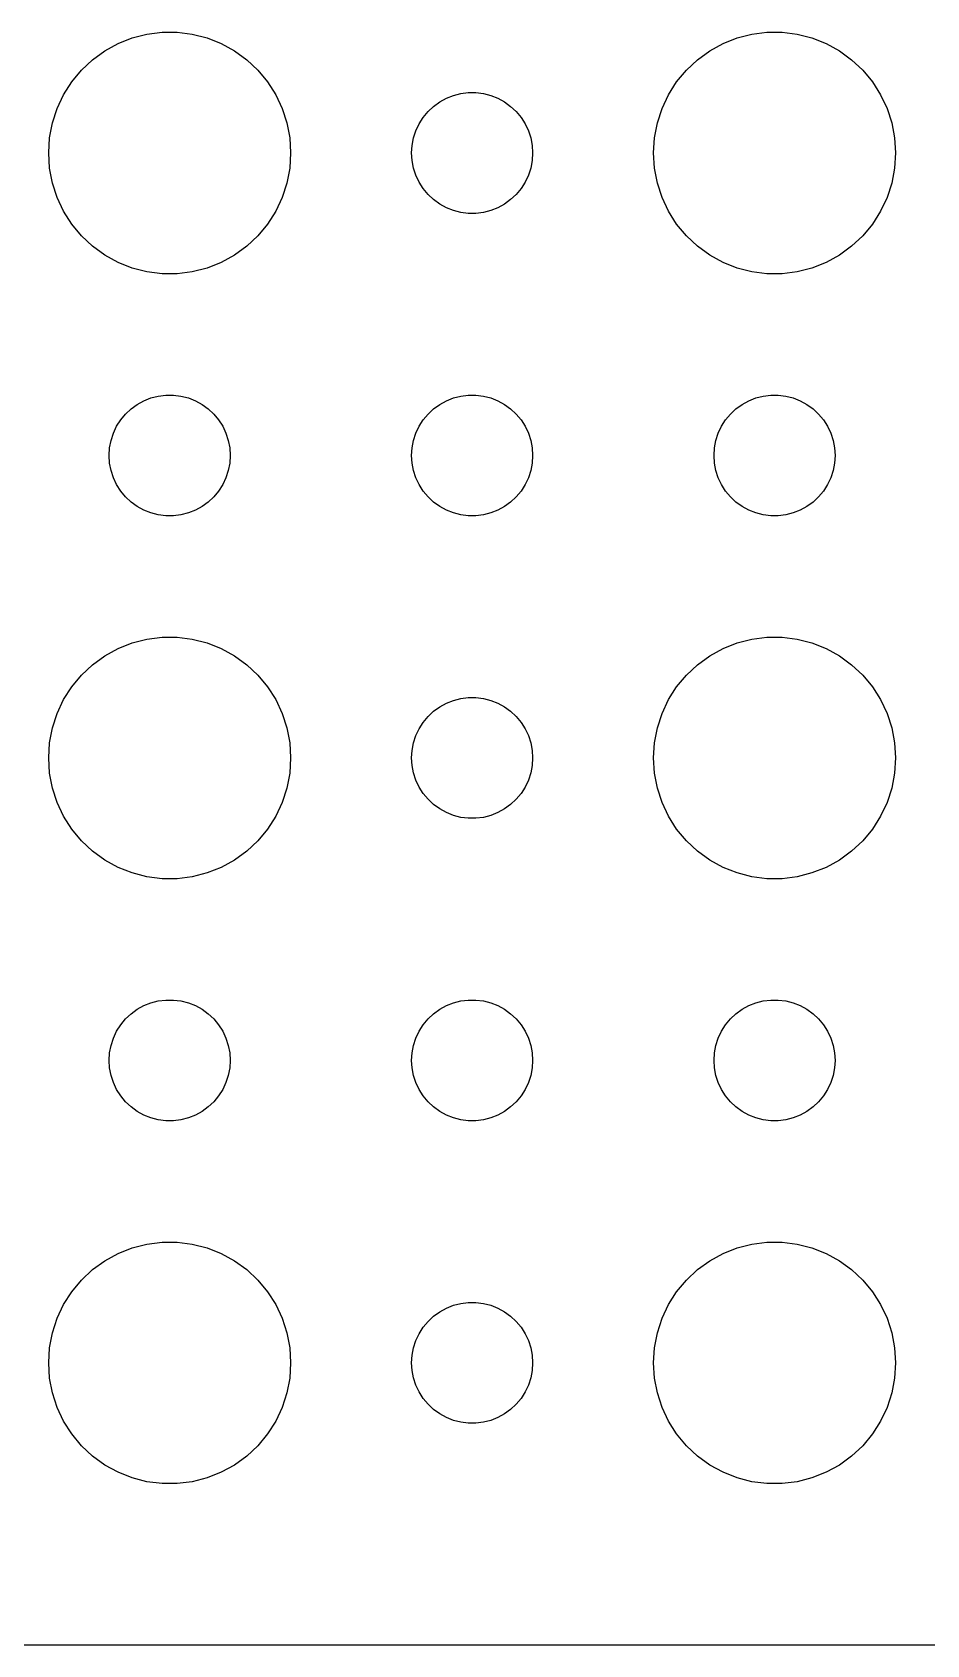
# Model space of a CAD drawing. Header units: metres. Extents: x -82 to 82, y -82 to 82.
# Drawn here: x -63.41 to -41.23, y -81.99 to -42.01 of the extents above; entities that cross this region are included whole.
import ezdxf

# ---------------------------------------------------------------- set-up
doc = ezdxf.new("R2010")
doc.units = ezdxf.units.M

msp = doc.modelspace()

# ---------------------------------------------------------------- linework, layer by layer
for p, q in [((-61.6075, -42.467), (-61.2773, -42.2855)), ((-61.2773, -42.2855), (-60.927, -42.1468)), ((-60.927, -42.1468), (-60.5621, -42.0531)), ((-60.5621, -42.0531), (-60.1884, -42.0059)), ((-60.1884, -42.0059), (-59.8116, -42.0059)), ((-59.8116, -42.0059), (-59.4379, -42.0531)), ((-59.4379, -42.0531), (-59.0729, -42.1468)), ((-59.0729, -42.1468), (-58.7227, -42.2855)), ((-58.7227, -42.2855), (-58.3925, -42.467)), ((-46.6075, -42.467), (-46.2773, -42.2855)), ((-46.2773, -42.2855), (-45.927, -42.1468)), ((-45.927, -42.1468), (-45.5621, -42.0531)), ((-45.5621, -42.0531), (-45.1884, -42.0059)), ((-45.1884, -42.0059), (-44.8116, -42.0059)), ((-44.8116, -42.0059), (-44.4379, -42.0531)), ((-44.4379, -42.0531), (-44.0729, -42.1468)), ((-44.0729, -42.1468), (-43.7227, -42.2855)), ((-43.7227, -42.2855), (-43.3925, -42.467)), ((-62.1869, -42.9464), (-61.9123, -42.6885)), ((-61.9123, -42.6885), (-61.6075, -42.467)), ((-58.3925, -42.467), (-58.0877, -42.6885)), ((-58.0877, -42.6885), (-57.8131, -42.9464)), ((-47.1869, -42.9464), (-46.9123, -42.6885)), ((-46.9123, -42.6885), (-46.6075, -42.467)), ((-43.3925, -42.467), (-43.0877, -42.6885)), ((-43.0877, -42.6885), (-42.8131, -42.9464)), ((-62.427, -43.2366), (-62.1869, -42.9464)), ((-57.8131, -42.9464), (-57.5729, -43.2366)), ((-47.427, -43.2366), (-47.1869, -42.9464)), ((-42.8131, -42.9464), (-42.5729, -43.2366)), ((-62.7893, -43.8956), (-62.6289, -43.5547)), ((-62.6289, -43.5547), (-62.427, -43.2366)), ((-57.5729, -43.2366), (-57.3711, -43.5547)), ((-57.3711, -43.5547), (-57.2107, -43.8956)), ((-53.1387, -43.6428), (-52.9635, -43.5734)), ((-52.9635, -43.5734), (-52.7811, -43.5266)), ((-52.7811, -43.5266), (-52.5942, -43.503)), ((-52.5942, -43.503), (-52.4058, -43.503)), ((-52.4058, -43.503), (-52.2189, -43.5266)), ((-52.2189, -43.5266), (-52.0365, -43.5734)), ((-52.0365, -43.5734), (-51.8613, -43.6428)), ((-47.7893, -43.8956), (-47.6289, -43.5547)), ((-47.6289, -43.5547), (-47.427, -43.2366)), ((-42.5729, -43.2366), (-42.3711, -43.5547)), ((-42.3711, -43.5547), (-42.2107, -43.8956)), ((-62.9057, -44.2539), (-62.7893, -43.8956)), ((-57.2107, -43.8956), (-57.0942, -44.2539)), ((-53.7135, -44.1183), (-53.5934, -43.9732)), ((-53.5934, -43.9732), (-53.4561, -43.8442)), ((-53.4561, -43.8442), (-53.3037, -43.7335)), ((-53.3037, -43.7335), (-53.1387, -43.6428)), ((-51.8613, -43.6428), (-51.6963, -43.7335)), ((-51.6963, -43.7335), (-51.5439, -43.8442)), ((-51.5439, -43.8442), (-51.4065, -43.9732)), ((-51.4065, -43.9732), (-51.2865, -44.1183)), ((-47.9057, -44.2539), (-47.7893, -43.8956)), ((-42.2107, -43.8956), (-42.0942, -44.2539)), ((-62.9763, -44.624), (-62.9057, -44.2539)), ((-57.0942, -44.2539), (-57.0237, -44.624)), ((-53.8947, -44.4478), (-53.8145, -44.2774)), ((-53.8145, -44.2774), (-53.7135, -44.1183)), ((-51.2865, -44.1183), (-51.1855, -44.2774)), ((-51.1855, -44.2774), (-51.1053, -44.4478)), ((-47.9763, -44.624), (-47.9057, -44.2539)), ((-42.0942, -44.2539), (-42.0237, -44.624)), ((-63, -45), (-62.9763, -44.624)), ((-57.0237, -44.624), (-57, -45)), ((-53.9882, -44.812), (-53.9529, -44.627)), ((-53.9529, -44.627), (-53.8947, -44.4478)), ((-51.1053, -44.4478), (-51.0471, -44.627)), ((-51.0471, -44.627), (-51.0118, -44.812)), ((-48, -45), (-47.9763, -44.624)), ((-42.0237, -44.624), (-42, -45)), ((-62.9763, -45.376), (-63, -45)), ((-57, -45), (-57.0237, -45.376)), ((-54, -45), (-53.9882, -44.812)), ((-53.9882, -45.188), (-54, -45)), ((-51.0118, -44.812), (-51, -45)), ((-51, -45), (-51.0118, -45.188)), ((-47.9763, -45.376), (-48, -45)), ((-42, -45), (-42.0237, -45.376)), ((-62.9057, -45.7461), (-62.9763, -45.376)), ((-57.0237, -45.376), (-57.0942, -45.7461)), ((-53.9529, -45.373), (-53.9882, -45.188)), ((-53.8947, -45.5522), (-53.9529, -45.373)), ((-53.8145, -45.7226), (-53.8947, -45.5522)), ((-51.1053, -45.5522), (-51.1855, -45.7226)), ((-51.0471, -45.373), (-51.1053, -45.5522)), ((-51.0118, -45.188), (-51.0471, -45.373)), ((-47.9057, -45.7461), (-47.9763, -45.376)), ((-42.0237, -45.376), (-42.0942, -45.7461)), ((-62.7893, -46.1044), (-62.9057, -45.7461)), ((-57.0942, -45.7461), (-57.2107, -46.1044)), ((-53.7135, -45.8817), (-53.8145, -45.7226)), ((-53.5934, -46.0268), (-53.7135, -45.8817)), ((-51.2865, -45.8817), (-51.4065, -46.0268)), ((-51.1855, -45.7226), (-51.2865, -45.8817)), ((-47.7893, -46.1044), (-47.9057, -45.7461)), ((-42.0942, -45.7461), (-42.2107, -46.1044)), ((-62.6289, -46.4453), (-62.7893, -46.1044)), ((-57.2107, -46.1044), (-57.3711, -46.4453)), ((-53.4561, -46.1558), (-53.5934, -46.0268)), ((-53.3037, -46.2665), (-53.4561, -46.1558)), ((-53.1387, -46.3572), (-53.3037, -46.2665)), ((-52.9635, -46.4266), (-53.1387, -46.3572)), ((-51.8613, -46.3572), (-52.0365, -46.4266)), ((-51.6963, -46.2665), (-51.8613, -46.3572)), ((-51.5439, -46.1558), (-51.6963, -46.2665)), ((-51.4065, -46.0268), (-51.5439, -46.1558)), ((-47.6289, -46.4453), (-47.7893, -46.1044)), ((-42.2107, -46.1044), (-42.3711, -46.4453)), ((-62.427, -46.7634), (-62.6289, -46.4453)), ((-62.1869, -47.0536), (-62.427, -46.7634)), ((-57.5729, -46.7634), (-57.8131, -47.0536)), ((-57.3711, -46.4453), (-57.5729, -46.7634)), ((-52.7811, -46.4734), (-52.9635, -46.4266)), ((-52.5942, -46.497), (-52.7811, -46.4734)), ((-52.4058, -46.497), (-52.5942, -46.497)), ((-52.2189, -46.4734), (-52.4058, -46.497)), ((-52.0365, -46.4266), (-52.2189, -46.4734)), ((-47.427, -46.7634), (-47.6289, -46.4453)), ((-47.1869, -47.0536), (-47.427, -46.7634)), ((-42.5729, -46.7634), (-42.8131, -47.0536)), ((-42.3711, -46.4453), (-42.5729, -46.7634)), ((-61.9123, -47.3115), (-62.1869, -47.0536)), ((-57.8131, -47.0536), (-58.0877, -47.3115)), ((-46.9123, -47.3115), (-47.1869, -47.0536)), ((-42.8131, -47.0536), (-43.0877, -47.3115)), ((-61.6075, -47.533), (-61.9123, -47.3115)), ((-61.2773, -47.7145), (-61.6075, -47.533)), ((-58.3925, -47.533), (-58.7227, -47.7145)), ((-58.0877, -47.3115), (-58.3925, -47.533)), ((-46.6075, -47.533), (-46.9123, -47.3115)), ((-46.2773, -47.7145), (-46.6075, -47.533)), ((-43.3925, -47.533), (-43.7227, -47.7145)), ((-43.0877, -47.3115), (-43.3925, -47.533)), ((-60.927, -47.8532), (-61.2773, -47.7145)), ((-60.5621, -47.9469), (-60.927, -47.8532)), ((-60.1884, -47.9941), (-60.5621, -47.9469)), ((-59.4379, -47.9469), (-59.8116, -47.9941)), ((-59.0729, -47.8532), (-59.4379, -47.9469)), ((-58.7227, -47.7145), (-59.0729, -47.8532)), ((-45.927, -47.8532), (-46.2773, -47.7145)), ((-45.5621, -47.9469), (-45.927, -47.8532)), ((-45.1884, -47.9941), (-45.5621, -47.9469)), ((-44.4379, -47.9469), (-44.8116, -47.9941)), ((-44.0729, -47.8532), (-44.4379, -47.9469)), ((-43.7227, -47.7145), (-44.0729, -47.8532)), ((-59.8116, -47.9941), (-60.1884, -47.9941)), ((-44.8116, -47.9941), (-45.1884, -47.9941)), ((-60.8037, -51.2335), (-60.6387, -51.1428)), ((-60.6387, -51.1428), (-60.4635, -51.0734)), ((-60.4635, -51.0734), (-60.2811, -51.0266)), ((-60.2811, -51.0266), (-60.0942, -51.003)), ((-60.0942, -51.003), (-59.9058, -51.003)), ((-59.9058, -51.003), (-59.7189, -51.0266)), ((-59.7189, -51.0266), (-59.5365, -51.0734)), ((-59.5365, -51.0734), (-59.3613, -51.1428)), ((-59.3613, -51.1428), (-59.1963, -51.2335)), ((-53.3037, -51.2335), (-53.1387, -51.1428)), ((-53.1387, -51.1428), (-52.9635, -51.0734)), ((-52.9635, -51.0734), (-52.7811, -51.0266)), ((-52.7811, -51.0266), (-52.5942, -51.003)), ((-52.5942, -51.003), (-52.4058, -51.003)), ((-52.4058, -51.003), (-52.2189, -51.0266)), ((-52.2189, -51.0266), (-52.0365, -51.0734)), ((-52.0365, -51.0734), (-51.8613, -51.1428)), ((-51.8613, -51.1428), (-51.6963, -51.2335)), ((-45.8037, -51.2335), (-45.6387, -51.1428)), ((-45.6387, -51.1428), (-45.4635, -51.0734)), ((-45.4635, -51.0734), (-45.2811, -51.0266)), ((-45.2811, -51.0266), (-45.0942, -51.003)), ((-45.0942, -51.003), (-44.9058, -51.003)), ((-44.9058, -51.003), (-44.7189, -51.0266)), ((-44.7189, -51.0266), (-44.5365, -51.0734)), ((-44.5365, -51.0734), (-44.3613, -51.1428)), ((-44.3613, -51.1428), (-44.1963, -51.2335)), ((-61.2135, -51.6183), (-61.0934, -51.4732)), ((-61.0934, -51.4732), (-60.9561, -51.3442)), ((-60.9561, -51.3442), (-60.8037, -51.2335)), ((-59.1963, -51.2335), (-59.0439, -51.3442)), ((-59.0439, -51.3442), (-58.9065, -51.4732)), ((-58.9065, -51.4732), (-58.7865, -51.6183)), ((-53.7135, -51.6183), (-53.5934, -51.4732)), ((-53.5934, -51.4732), (-53.4561, -51.3442)), ((-53.4561, -51.3442), (-53.3037, -51.2335)), ((-51.6963, -51.2335), (-51.5439, -51.3442)), ((-51.5439, -51.3442), (-51.4065, -51.4732)), ((-51.4065, -51.4732), (-51.2865, -51.6183)), ((-46.2135, -51.6183), (-46.0934, -51.4732)), ((-46.0934, -51.4732), (-45.9561, -51.3442)), ((-45.9561, -51.3442), (-45.8037, -51.2335)), ((-44.1963, -51.2335), (-44.0439, -51.3442)), ((-44.0439, -51.3442), (-43.9065, -51.4732)), ((-43.9065, -51.4732), (-43.7865, -51.6183)), ((-61.4529, -52.127), (-61.3947, -51.9478)), ((-61.3947, -51.9478), (-61.3145, -51.7774)), ((-61.3145, -51.7774), (-61.2135, -51.6183)), ((-58.7865, -51.6183), (-58.6855, -51.7774)), ((-58.6855, -51.7774), (-58.6053, -51.9478)), ((-58.6053, -51.9478), (-58.5471, -52.127)), ((-53.9529, -52.127), (-53.8947, -51.9478)), ((-53.8947, -51.9478), (-53.8145, -51.7774)), ((-53.8145, -51.7774), (-53.7135, -51.6183)), ((-51.2865, -51.6183), (-51.1855, -51.7774)), ((-51.1855, -51.7774), (-51.1053, -51.9478)), ((-51.1053, -51.9478), (-51.0471, -52.127)), ((-46.4529, -52.127), (-46.3947, -51.9478)), ((-46.3947, -51.9478), (-46.3145, -51.7774)), ((-46.3145, -51.7774), (-46.2135, -51.6183)), ((-43.7865, -51.6183), (-43.6855, -51.7774)), ((-43.6855, -51.7774), (-43.6053, -51.9478)), ((-43.6053, -51.9478), (-43.5471, -52.127)), ((-61.5, -52.5), (-61.4882, -52.312)), ((-61.4882, -52.312), (-61.4529, -52.127)), ((-58.5471, -52.127), (-58.5118, -52.312)), ((-58.5118, -52.312), (-58.5, -52.5)), ((-54, -52.5), (-53.9882, -52.312)), ((-53.9882, -52.312), (-53.9529, -52.127)), ((-51.0471, -52.127), (-51.0118, -52.312)), ((-51.0118, -52.312), (-51, -52.5)), ((-46.5, -52.5), (-46.4882, -52.312)), ((-46.4882, -52.312), (-46.4529, -52.127)), ((-43.5471, -52.127), (-43.5118, -52.312)), ((-43.5118, -52.312), (-43.5, -52.5)), ((-61.4882, -52.688), (-61.5, -52.5)), ((-61.4529, -52.873), (-61.4882, -52.688)), ((-58.5118, -52.688), (-58.5471, -52.873)), ((-58.5, -52.5), (-58.5118, -52.688)), ((-53.9882, -52.688), (-54, -52.5)), ((-53.9529, -52.873), (-53.9882, -52.688)), ((-51.0118, -52.688), (-51.0471, -52.873)), ((-51, -52.5), (-51.0118, -52.688)), ((-46.4882, -52.688), (-46.5, -52.5)), ((-46.4529, -52.873), (-46.4882, -52.688)), ((-43.5118, -52.688), (-43.5471, -52.873)), ((-43.5, -52.5), (-43.5118, -52.688)), ((-61.3947, -53.0522), (-61.4529, -52.873)), ((-61.3145, -53.2226), (-61.3947, -53.0522)), ((-58.6053, -53.0522), (-58.6855, -53.2226)), ((-58.5471, -52.873), (-58.6053, -53.0522)), ((-53.8947, -53.0522), (-53.9529, -52.873)), ((-53.8145, -53.2226), (-53.8947, -53.0522)), ((-51.1053, -53.0522), (-51.1855, -53.2226)), ((-51.0471, -52.873), (-51.1053, -53.0522)), ((-46.3947, -53.0522), (-46.4529, -52.873)), ((-46.3145, -53.2226), (-46.3947, -53.0522)), ((-43.6053, -53.0522), (-43.6855, -53.2226)), ((-43.5471, -52.873), (-43.6053, -53.0522)), ((-61.2135, -53.3817), (-61.3145, -53.2226)), ((-61.0934, -53.5268), (-61.2135, -53.3817)), ((-60.9561, -53.6558), (-61.0934, -53.5268)), ((-58.9065, -53.5268), (-59.0439, -53.6558)), ((-58.7865, -53.3817), (-58.9065, -53.5268)), ((-58.6855, -53.2226), (-58.7865, -53.3817)), ((-53.7135, -53.3817), (-53.8145, -53.2226)), ((-53.5934, -53.5268), (-53.7135, -53.3817)), ((-53.4561, -53.6558), (-53.5934, -53.5268)), ((-51.4065, -53.5268), (-51.5439, -53.6558)), ((-51.2865, -53.3817), (-51.4065, -53.5268)), ((-51.1855, -53.2226), (-51.2865, -53.3817)), ((-46.2135, -53.3817), (-46.3145, -53.2226)), ((-46.0934, -53.5268), (-46.2135, -53.3817)), ((-45.9561, -53.6558), (-46.0934, -53.5268)), ((-43.9065, -53.5268), (-44.0439, -53.6558)), ((-43.7865, -53.3817), (-43.9065, -53.5268)), ((-43.6855, -53.2226), (-43.7865, -53.3817)), ((-60.8037, -53.7665), (-60.9561, -53.6558)), ((-60.6387, -53.8572), (-60.8037, -53.7665)), ((-60.4635, -53.9266), (-60.6387, -53.8572)), ((-60.2811, -53.9734), (-60.4635, -53.9266)), ((-60.0942, -53.997), (-60.2811, -53.9734)), ((-59.7189, -53.9734), (-59.9058, -53.997)), ((-59.5365, -53.9266), (-59.7189, -53.9734)), ((-59.3613, -53.8572), (-59.5365, -53.9266)), ((-59.1963, -53.7665), (-59.3613, -53.8572)), ((-59.0439, -53.6558), (-59.1963, -53.7665)), ((-53.3037, -53.7665), (-53.4561, -53.6558)), ((-53.1387, -53.8572), (-53.3037, -53.7665)), ((-52.9635, -53.9266), (-53.1387, -53.8572)), ((-52.7811, -53.9734), (-52.9635, -53.9266)), ((-52.5942, -53.997), (-52.7811, -53.9734)), ((-52.2189, -53.9734), (-52.4058, -53.997)), ((-52.0365, -53.9266), (-52.2189, -53.9734)), ((-51.8613, -53.8572), (-52.0365, -53.9266)), ((-51.6963, -53.7665), (-51.8613, -53.8572)), ((-51.5439, -53.6558), (-51.6963, -53.7665)), ((-45.8037, -53.7665), (-45.9561, -53.6558)), ((-45.6387, -53.8572), (-45.8037, -53.7665)), ((-45.4635, -53.9266), (-45.6387, -53.8572)), ((-45.2811, -53.9734), (-45.4635, -53.9266)), ((-45.0942, -53.997), (-45.2811, -53.9734)), ((-44.7189, -53.9734), (-44.9058, -53.997)), ((-44.5365, -53.9266), (-44.7189, -53.9734)), ((-44.3613, -53.8572), (-44.5365, -53.9266)), ((-44.1963, -53.7665), (-44.3613, -53.8572)), ((-44.0439, -53.6558), (-44.1963, -53.7665)), ((-59.9058, -53.997), (-60.0942, -53.997)), ((-52.4058, -53.997), (-52.5942, -53.997)), ((-44.9058, -53.997), (-45.0942, -53.997)), ((-61.2773, -57.2855), (-60.927, -57.1468)), ((-60.927, -57.1468), (-60.5621, -57.0531)), ((-60.5621, -57.0531), (-60.1884, -57.0059)), ((-60.1884, -57.0059), (-59.8116, -57.0059)), ((-59.8116, -57.0059), (-59.4379, -57.0531)), ((-59.4379, -57.0531), (-59.0729, -57.1468)), ((-59.0729, -57.1468), (-58.7227, -57.2855)), ((-46.2773, -57.2855), (-45.927, -57.1468)), ((-45.927, -57.1468), (-45.5621, -57.0531)), ((-45.5621, -57.0531), (-45.1884, -57.0059)), ((-45.1884, -57.0059), (-44.8116, -57.0059)), ((-44.8116, -57.0059), (-44.4379, -57.0531)), ((-44.4379, -57.0531), (-44.0729, -57.1468)), ((-44.0729, -57.1468), (-43.7227, -57.2855)), ((-61.9123, -57.6885), (-61.6075, -57.467)), ((-61.6075, -57.467), (-61.2773, -57.2855)), ((-58.7227, -57.2855), (-58.3925, -57.467)), ((-58.3925, -57.467), (-58.0877, -57.6885)), ((-46.9123, -57.6885), (-46.6075, -57.467)), ((-46.6075, -57.467), (-46.2773, -57.2855)), ((-43.7227, -57.2855), (-43.3925, -57.467)), ((-43.3925, -57.467), (-43.0877, -57.6885)), ((-62.427, -58.2366), (-62.1869, -57.9464)), ((-62.1869, -57.9464), (-61.9123, -57.6885)), ((-58.0877, -57.6885), (-57.8131, -57.9464)), ((-57.8131, -57.9464), (-57.5729, -58.2366)), ((-47.427, -58.2366), (-47.1869, -57.9464)), ((-47.1869, -57.9464), (-46.9123, -57.6885)), ((-43.0877, -57.6885), (-42.8131, -57.9464)), ((-42.8131, -57.9464), (-42.5729, -58.2366)), ((-62.6289, -58.5547), (-62.427, -58.2366)), ((-57.5729, -58.2366), (-57.3711, -58.5547)), ((-47.6289, -58.5547), (-47.427, -58.2366)), ((-42.5729, -58.2366), (-42.3711, -58.5547)), ((-62.7893, -58.8956), (-62.6289, -58.5547)), ((-57.3711, -58.5547), (-57.2107, -58.8956)), ((-53.4561, -58.8442), (-53.3037, -58.7335)), ((-53.3037, -58.7335), (-53.1387, -58.6428)), ((-53.1387, -58.6428), (-52.9635, -58.5734)), ((-52.9635, -58.5734), (-52.7811, -58.5266)), ((-52.7811, -58.5266), (-52.5942, -58.503)), ((-52.5942, -58.503), (-52.4058, -58.503)), ((-52.4058, -58.503), (-52.2189, -58.5266)), ((-52.2189, -58.5266), (-52.0365, -58.5734)), ((-52.0365, -58.5734), (-51.8613, -58.6428)), ((-51.8613, -58.6428), (-51.6963, -58.7335)), ((-51.6963, -58.7335), (-51.5439, -58.8442)), ((-47.7893, -58.8956), (-47.6289, -58.5547)), ((-42.3711, -58.5547), (-42.2107, -58.8956)), ((-62.9057, -59.2539), (-62.7893, -58.8956)), ((-57.2107, -58.8956), (-57.0942, -59.2539)), ((-53.8145, -59.2774), (-53.7135, -59.1183)), ((-53.7135, -59.1183), (-53.5934, -58.9732)), ((-53.5934, -58.9732), (-53.4561, -58.8442)), ((-51.5439, -58.8442), (-51.4065, -58.9732)), ((-51.4065, -58.9732), (-51.2865, -59.1183)), ((-51.2865, -59.1183), (-51.1855, -59.2774)), ((-47.9057, -59.2539), (-47.7893, -58.8956)), ((-42.2107, -58.8956), (-42.0942, -59.2539)), ((-62.9763, -59.624), (-62.9057, -59.2539)), ((-57.0942, -59.2539), (-57.0237, -59.624)), ((-53.9529, -59.627), (-53.8947, -59.4478)), ((-53.8947, -59.4478), (-53.8145, -59.2774)), ((-51.1855, -59.2774), (-51.1053, -59.4478)), ((-51.1053, -59.4478), (-51.0471, -59.627)), ((-47.9763, -59.624), (-47.9057, -59.2539)), ((-42.0942, -59.2539), (-42.0237, -59.624)), ((-63, -60), (-62.9763, -59.624)), ((-57.0237, -59.624), (-57, -60)), ((-54, -60), (-53.9882, -59.812)), ((-53.9882, -59.812), (-53.9529, -59.627)), ((-51.0471, -59.627), (-51.0118, -59.812)), ((-51.0118, -59.812), (-51, -60)), ((-48, -60), (-47.9763, -59.624)), ((-42.0237, -59.624), (-42, -60)), ((-62.9763, -60.376), (-63, -60)), ((-62.9057, -60.7461), (-62.9763, -60.376)), ((-57.0237, -60.376), (-57.0942, -60.7461)), ((-57, -60), (-57.0237, -60.376)), ((-53.9882, -60.188), (-54, -60)), ((-53.9529, -60.373), (-53.9882, -60.188)), ((-53.8947, -60.5522), (-53.9529, -60.373)), ((-51.0471, -60.373), (-51.1053, -60.5522)), ((-51.0118, -60.188), (-51.0471, -60.373)), ((-51, -60), (-51.0118, -60.188)), ((-47.9763, -60.376), (-48, -60)), ((-47.9057, -60.7461), (-47.9763, -60.376)), ((-42.0237, -60.376), (-42.0942, -60.7461)), ((-42, -60), (-42.0237, -60.376)), ((-62.7893, -61.1044), (-62.9057, -60.7461)), ((-57.0942, -60.7461), (-57.2107, -61.1044)), ((-53.8145, -60.7226), (-53.8947, -60.5522)), ((-53.7135, -60.8817), (-53.8145, -60.7226)), ((-51.1855, -60.7226), (-51.2865, -60.8817)), ((-51.1053, -60.5522), (-51.1855, -60.7226)), ((-47.7893, -61.1044), (-47.9057, -60.7461)), ((-42.0942, -60.7461), (-42.2107, -61.1044)), ((-62.6289, -61.4453), (-62.7893, -61.1044)), ((-57.2107, -61.1044), (-57.3711, -61.4453)), ((-53.5934, -61.0268), (-53.7135, -60.8817)), ((-53.4561, -61.1558), (-53.5934, -61.0268)), ((-53.3037, -61.2665), (-53.4561, -61.1558)), ((-51.5439, -61.1558), (-51.6963, -61.2665)), ((-51.4065, -61.0268), (-51.5439, -61.1558)), ((-51.2865, -60.8817), (-51.4065, -61.0268)), ((-47.6289, -61.4453), (-47.7893, -61.1044)), ((-42.2107, -61.1044), (-42.3711, -61.4453)), ((-62.427, -61.7634), (-62.6289, -61.4453)), ((-57.3711, -61.4453), (-57.5729, -61.7634)), ((-53.1387, -61.3572), (-53.3037, -61.2665)), ((-52.9635, -61.4266), (-53.1387, -61.3572)), ((-52.7811, -61.4734), (-52.9635, -61.4266)), ((-52.5942, -61.497), (-52.7811, -61.4734)), ((-52.4058, -61.497), (-52.5942, -61.497)), ((-52.2189, -61.4734), (-52.4058, -61.497)), ((-52.0365, -61.4266), (-52.2189, -61.4734)), ((-51.8613, -61.3572), (-52.0365, -61.4266)), ((-51.6963, -61.2665), (-51.8613, -61.3572)), ((-47.427, -61.7634), (-47.6289, -61.4453)), ((-42.3711, -61.4453), (-42.5729, -61.7634)), ((-62.1869, -62.0536), (-62.427, -61.7634)), ((-57.5729, -61.7634), (-57.8131, -62.0536)), ((-47.1869, -62.0536), (-47.427, -61.7634)), ((-42.5729, -61.7634), (-42.8131, -62.0536)), ((-61.9123, -62.3115), (-62.1869, -62.0536)), ((-61.6075, -62.533), (-61.9123, -62.3115)), ((-58.0877, -62.3115), (-58.3925, -62.533)), ((-57.8131, -62.0536), (-58.0877, -62.3115)), ((-46.9123, -62.3115), (-47.1869, -62.0536)), ((-46.6075, -62.533), (-46.9123, -62.3115)), ((-43.0877, -62.3115), (-43.3925, -62.533)), ((-42.8131, -62.0536), (-43.0877, -62.3115)), ((-61.2773, -62.7145), (-61.6075, -62.533)), ((-60.927, -62.8532), (-61.2773, -62.7145)), ((-58.7227, -62.7145), (-59.0729, -62.8532)), ((-58.3925, -62.533), (-58.7227, -62.7145)), ((-46.2773, -62.7145), (-46.6075, -62.533)), ((-45.927, -62.8532), (-46.2773, -62.7145)), ((-43.7227, -62.7145), (-44.0729, -62.8532)), ((-43.3925, -62.533), (-43.7227, -62.7145)), ((-60.5621, -62.9469), (-60.927, -62.8532)), ((-60.1884, -62.9941), (-60.5621, -62.9469)), ((-59.8116, -62.9941), (-60.1884, -62.9941)), ((-59.4379, -62.9469), (-59.8116, -62.9941)), ((-59.0729, -62.8532), (-59.4379, -62.9469)), ((-45.5621, -62.9469), (-45.927, -62.8532)), ((-45.1884, -62.9941), (-45.5621, -62.9469)), ((-44.8116, -62.9941), (-45.1884, -62.9941)), ((-44.4379, -62.9469), (-44.8116, -62.9941)), ((-44.0729, -62.8532), (-44.4379, -62.9469)), ((-61.0934, -66.4732), (-60.9561, -66.3442)), ((-60.9561, -66.3442), (-60.8037, -66.2335)), ((-60.8037, -66.2335), (-60.6387, -66.1428)), ((-60.6387, -66.1428), (-60.4635, -66.0734)), ((-60.4635, -66.0734), (-60.2811, -66.0266)), ((-60.2811, -66.0266), (-60.0942, -66.003)), ((-60.0942, -66.003), (-59.9058, -66.003)), ((-59.9058, -66.003), (-59.7189, -66.0266)), ((-59.7189, -66.0266), (-59.5365, -66.0734)), ((-59.5365, -66.0734), (-59.3613, -66.1428)), ((-59.3613, -66.1428), (-59.1963, -66.2335)), ((-59.1963, -66.2335), (-59.0439, -66.3442)), ((-59.0439, -66.3442), (-58.9065, -66.4732)), ((-53.5934, -66.4732), (-53.4561, -66.3442)), ((-53.4561, -66.3442), (-53.3037, -66.2335)), ((-53.3037, -66.2335), (-53.1387, -66.1428)), ((-53.1387, -66.1428), (-52.9635, -66.0734)), ((-52.9635, -66.0734), (-52.7811, -66.0266)), ((-52.7811, -66.0266), (-52.5942, -66.003)), ((-52.5942, -66.003), (-52.4058, -66.003)), ((-52.4058, -66.003), (-52.2189, -66.0266)), ((-52.2189, -66.0266), (-52.0365, -66.0734)), ((-52.0365, -66.0734), (-51.8613, -66.1428)), ((-51.8613, -66.1428), (-51.6963, -66.2335)), ((-51.6963, -66.2335), (-51.5439, -66.3442)), ((-51.5439, -66.3442), (-51.4065, -66.4732)), ((-46.0934, -66.4732), (-45.9561, -66.3442)), ((-45.9561, -66.3442), (-45.8037, -66.2335)), ((-45.8037, -66.2335), (-45.6387, -66.1428)), ((-45.6387, -66.1428), (-45.4635, -66.0734)), ((-45.4635, -66.0734), (-45.2811, -66.0266)), ((-45.2811, -66.0266), (-45.0942, -66.003)), ((-45.0942, -66.003), (-44.9058, -66.003)), ((-44.9058, -66.003), (-44.7189, -66.0266)), ((-44.7189, -66.0266), (-44.5365, -66.0734)), ((-44.5365, -66.0734), (-44.3613, -66.1428)), ((-44.3613, -66.1428), (-44.1963, -66.2335)), ((-44.1963, -66.2335), (-44.0439, -66.3442)), ((-44.0439, -66.3442), (-43.9065, -66.4732)), ((-61.3145, -66.7774), (-61.2135, -66.6183)), ((-61.2135, -66.6183), (-61.0934, -66.4732)), ((-58.9065, -66.4732), (-58.7865, -66.6183)), ((-58.7865, -66.6183), (-58.6855, -66.7774)), ((-53.8145, -66.7774), (-53.7135, -66.6183)), ((-53.7135, -66.6183), (-53.5934, -66.4732)), ((-51.4065, -66.4732), (-51.2865, -66.6183)), ((-51.2865, -66.6183), (-51.1855, -66.7774)), ((-46.3145, -66.7774), (-46.2135, -66.6183)), ((-46.2135, -66.6183), (-46.0934, -66.4732)), ((-43.9065, -66.4732), (-43.7865, -66.6183)), ((-43.7865, -66.6183), (-43.6855, -66.7774)), ((-61.4882, -67.312), (-61.4529, -67.127)), ((-61.4529, -67.127), (-61.3947, -66.9478)), ((-61.3947, -66.9478), (-61.3145, -66.7774)), ((-58.6855, -66.7774), (-58.6053, -66.9478)), ((-58.6053, -66.9478), (-58.5471, -67.127)), ((-58.5471, -67.127), (-58.5118, -67.312)), ((-53.9882, -67.312), (-53.9529, -67.127)), ((-53.9529, -67.127), (-53.8947, -66.9478)), ((-53.8947, -66.9478), (-53.8145, -66.7774)), ((-51.1855, -66.7774), (-51.1053, -66.9478)), ((-51.1053, -66.9478), (-51.0471, -67.127)), ((-51.0471, -67.127), (-51.0118, -67.312)), ((-46.4882, -67.312), (-46.4529, -67.127)), ((-46.4529, -67.127), (-46.3947, -66.9478)), ((-46.3947, -66.9478), (-46.3145, -66.7774)), ((-43.6855, -66.7774), (-43.6053, -66.9478)), ((-43.6053, -66.9478), (-43.5471, -67.127)), ((-43.5471, -67.127), (-43.5118, -67.312)), ((-61.5, -67.5), (-61.4882, -67.312)), ((-61.4882, -67.688), (-61.5, -67.5)), ((-58.5118, -67.312), (-58.5, -67.5)), ((-58.5, -67.5), (-58.5118, -67.688)), ((-54, -67.5), (-53.9882, -67.312)), ((-53.9882, -67.688), (-54, -67.5)), ((-51.0118, -67.312), (-51, -67.5)), ((-51, -67.5), (-51.0118, -67.688)), ((-46.5, -67.5), (-46.4882, -67.312)), ((-46.4882, -67.688), (-46.5, -67.5)), ((-43.5118, -67.312), (-43.5, -67.5)), ((-43.5, -67.5), (-43.5118, -67.688)), ((-61.4529, -67.873), (-61.4882, -67.688)), ((-61.3947, -68.0522), (-61.4529, -67.873)), ((-58.5471, -67.873), (-58.6053, -68.0522)), ((-58.5118, -67.688), (-58.5471, -67.873)), ((-53.9529, -67.873), (-53.9882, -67.688)), ((-53.8947, -68.0522), (-53.9529, -67.873)), ((-51.0471, -67.873), (-51.1053, -68.0522)), ((-51.0118, -67.688), (-51.0471, -67.873)), ((-46.4529, -67.873), (-46.4882, -67.688)), ((-46.3947, -68.0522), (-46.4529, -67.873)), ((-43.5471, -67.873), (-43.6053, -68.0522)), ((-43.5118, -67.688), (-43.5471, -67.873)), ((-61.3145, -68.2226), (-61.3947, -68.0522)), ((-61.2135, -68.3817), (-61.3145, -68.2226)), ((-58.6855, -68.2226), (-58.7865, -68.3817)), ((-58.6053, -68.0522), (-58.6855, -68.2226)), ((-53.8145, -68.2226), (-53.8947, -68.0522)), ((-53.7135, -68.3817), (-53.8145, -68.2226)), ((-51.1855, -68.2226), (-51.2865, -68.3817)), ((-51.1053, -68.0522), (-51.1855, -68.2226)), ((-46.3145, -68.2226), (-46.3947, -68.0522)), ((-46.2135, -68.3817), (-46.3145, -68.2226)), ((-43.6855, -68.2226), (-43.7865, -68.3817)), ((-43.6053, -68.0522), (-43.6855, -68.2226)), ((-61.0934, -68.5268), (-61.2135, -68.3817)), ((-60.9561, -68.6558), (-61.0934, -68.5268)), ((-60.8037, -68.7665), (-60.9561, -68.6558)), ((-60.6387, -68.8572), (-60.8037, -68.7665)), ((-59.1963, -68.7665), (-59.3613, -68.8572)), ((-59.0439, -68.6558), (-59.1963, -68.7665)), ((-58.9065, -68.5268), (-59.0439, -68.6558)), ((-58.7865, -68.3817), (-58.9065, -68.5268)), ((-53.5934, -68.5268), (-53.7135, -68.3817)), ((-53.4561, -68.6558), (-53.5934, -68.5268)), ((-53.3037, -68.7665), (-53.4561, -68.6558)), ((-53.1387, -68.8572), (-53.3037, -68.7665)), ((-51.6963, -68.7665), (-51.8613, -68.8572)), ((-51.5439, -68.6558), (-51.6963, -68.7665)), ((-51.4065, -68.5268), (-51.5439, -68.6558)), ((-51.2865, -68.3817), (-51.4065, -68.5268)), ((-46.0934, -68.5268), (-46.2135, -68.3817)), ((-45.9561, -68.6558), (-46.0934, -68.5268)), ((-45.8037, -68.7665), (-45.9561, -68.6558)), ((-45.6387, -68.8572), (-45.8037, -68.7665)), ((-44.1963, -68.7665), (-44.3613, -68.8572)), ((-44.0439, -68.6558), (-44.1963, -68.7665)), ((-43.9065, -68.5268), (-44.0439, -68.6558)), ((-43.7865, -68.3817), (-43.9065, -68.5268)), ((-60.4635, -68.9266), (-60.6387, -68.8572)), ((-60.2811, -68.9734), (-60.4635, -68.9266)), ((-60.0942, -68.997), (-60.2811, -68.9734)), ((-59.9058, -68.997), (-60.0942, -68.997)), ((-59.7189, -68.9734), (-59.9058, -68.997)), ((-59.5365, -68.9266), (-59.7189, -68.9734)), ((-59.3613, -68.8572), (-59.5365, -68.9266)), ((-52.9635, -68.9266), (-53.1387, -68.8572)), ((-52.7811, -68.9734), (-52.9635, -68.9266)), ((-52.5942, -68.997), (-52.7811, -68.9734)), ((-52.4058, -68.997), (-52.5942, -68.997)), ((-52.2189, -68.9734), (-52.4058, -68.997)), ((-52.0365, -68.9266), (-52.2189, -68.9734)), ((-51.8613, -68.8572), (-52.0365, -68.9266)), ((-45.4635, -68.9266), (-45.6387, -68.8572)), ((-45.2811, -68.9734), (-45.4635, -68.9266)), ((-45.0942, -68.997), (-45.2811, -68.9734)), ((-44.9058, -68.997), (-45.0942, -68.997)), ((-44.7189, -68.9734), (-44.9058, -68.997)), ((-44.5365, -68.9266), (-44.7189, -68.9734)), ((-44.3613, -68.8572), (-44.5365, -68.9266)), ((-61.6075, -72.467), (-61.2773, -72.2855)), ((-61.2773, -72.2855), (-60.927, -72.1468)), ((-60.927, -72.1468), (-60.5621, -72.0531)), ((-60.5621, -72.0531), (-60.1884, -72.0059)), ((-60.1884, -72.0059), (-59.8116, -72.0059)), ((-59.8116, -72.0059), (-59.4379, -72.0531)), ((-59.4379, -72.0531), (-59.0729, -72.1468)), ((-59.0729, -72.1468), (-58.7227, -72.2855)), ((-58.7227, -72.2855), (-58.3925, -72.467)), ((-46.6075, -72.467), (-46.2773, -72.2855)), ((-46.2773, -72.2855), (-45.927, -72.1468)), ((-45.927, -72.1468), (-45.5621, -72.0531)), ((-45.5621, -72.0531), (-45.1884, -72.0059)), ((-45.1884, -72.0059), (-44.8116, -72.0059)), ((-44.8116, -72.0059), (-44.4379, -72.0531)), ((-44.4379, -72.0531), (-44.0729, -72.1468)), ((-44.0729, -72.1468), (-43.7227, -72.2855)), ((-43.7227, -72.2855), (-43.3925, -72.467)), ((-62.1869, -72.9464), (-61.9123, -72.6885)), ((-61.9123, -72.6885), (-61.6075, -72.467)), ((-58.3925, -72.467), (-58.0877, -72.6885)), ((-58.0877, -72.6885), (-57.8131, -72.9464)), ((-47.1869, -72.9464), (-46.9123, -72.6885)), ((-46.9123, -72.6885), (-46.6075, -72.467)), ((-43.3925, -72.467), (-43.0877, -72.6885)), ((-43.0877, -72.6885), (-42.8131, -72.9464)), ((-62.427, -73.2366), (-62.1869, -72.9464)), ((-57.8131, -72.9464), (-57.5729, -73.2366)), ((-47.427, -73.2366), (-47.1869, -72.9464)), ((-42.8131, -72.9464), (-42.5729, -73.2366)), ((-62.7893, -73.8956), (-62.6289, -73.5547)), ((-62.6289, -73.5547), (-62.427, -73.2366)), ((-57.5729, -73.2366), (-57.3711, -73.5547)), ((-57.3711, -73.5547), (-57.2107, -73.8956)), ((-52.9635, -73.5734), (-52.7811, -73.5266)), ((-52.7811, -73.5266), (-52.5942, -73.503)), ((-52.5942, -73.503), (-52.4058, -73.503)), ((-52.4058, -73.503), (-52.2189, -73.5266)), ((-52.2189, -73.5266), (-52.0365, -73.5734)), ((-47.7893, -73.8956), (-47.6289, -73.5547)), ((-47.6289, -73.5547), (-47.427, -73.2366)), ((-42.5729, -73.2366), (-42.3711, -73.5547)), ((-42.3711, -73.5547), (-42.2107, -73.8956)), ((-62.9057, -74.2539), (-62.7893, -73.8956)), ((-57.2107, -73.8956), (-57.0942, -74.2539)), ((-53.5934, -73.9732), (-53.4561, -73.8442)), ((-53.4561, -73.8442), (-53.3037, -73.7335)), ((-53.3037, -73.7335), (-53.1387, -73.6428)), ((-53.1387, -73.6428), (-52.9635, -73.5734)), ((-52.0365, -73.5734), (-51.8613, -73.6428)), ((-51.8613, -73.6428), (-51.6963, -73.7335)), ((-51.6963, -73.7335), (-51.5439, -73.8442)), ((-51.5439, -73.8442), (-51.4065, -73.9732)), ((-47.9057, -74.2539), (-47.7893, -73.8956)), ((-42.2107, -73.8956), (-42.0942, -74.2539)), ((-62.9763, -74.624), (-62.9057, -74.2539)), ((-57.0942, -74.2539), (-57.0237, -74.624)), ((-53.8947, -74.4478), (-53.8145, -74.2774)), ((-53.8145, -74.2774), (-53.7135, -74.1183)), ((-53.7135, -74.1183), (-53.5934, -73.9732)), ((-51.4065, -73.9732), (-51.2865, -74.1183)), ((-51.2865, -74.1183), (-51.1855, -74.2774)), ((-51.1855, -74.2774), (-51.1053, -74.4478)), ((-47.9763, -74.624), (-47.9057, -74.2539)), ((-42.0942, -74.2539), (-42.0237, -74.624)), ((-63, -75), (-62.9763, -74.624)), ((-57.0237, -74.624), (-57, -75)), ((-53.9882, -74.812), (-53.9529, -74.627)), ((-53.9529, -74.627), (-53.8947, -74.4478)), ((-51.1053, -74.4478), (-51.0471, -74.627)), ((-51.0471, -74.627), (-51.0118, -74.812)), ((-48, -75), (-47.9763, -74.624)), ((-42.0237, -74.624), (-42, -75)), ((-62.9763, -75.376), (-63, -75)), ((-57, -75), (-57.0237, -75.376)), ((-54, -75), (-53.9882, -74.812)), ((-53.9882, -75.188), (-54, -75)), ((-51.0118, -74.812), (-51, -75)), ((-51, -75), (-51.0118, -75.188)), ((-47.9763, -75.376), (-48, -75)), ((-42, -75), (-42.0237, -75.376)), ((-62.9057, -75.7461), (-62.9763, -75.376)), ((-57.0237, -75.376), (-57.0942, -75.7461)), ((-53.9529, -75.373), (-53.9882, -75.188)), ((-53.8947, -75.5522), (-53.9529, -75.373)), ((-53.8145, -75.7226), (-53.8947, -75.5522)), ((-51.1053, -75.5522), (-51.1855, -75.7226)), ((-51.0471, -75.373), (-51.1053, -75.5522)), ((-51.0118, -75.188), (-51.0471, -75.373)), ((-47.9057, -75.7461), (-47.9763, -75.376)), ((-42.0237, -75.376), (-42.0942, -75.7461)), ((-62.7893, -76.1044), (-62.9057, -75.7461)), ((-57.0942, -75.7461), (-57.2107, -76.1044)), ((-53.7135, -75.8817), (-53.8145, -75.7226)), ((-53.5934, -76.0268), (-53.7135, -75.8817)), ((-51.2865, -75.8817), (-51.4065, -76.0268)), ((-51.1855, -75.7226), (-51.2865, -75.8817)), ((-47.7893, -76.1044), (-47.9057, -75.7461)), ((-42.0942, -75.7461), (-42.2107, -76.1044)), ((-62.6289, -76.4453), (-62.7893, -76.1044)), ((-57.2107, -76.1044), (-57.3711, -76.4453)), ((-53.4561, -76.1558), (-53.5934, -76.0268)), ((-53.3037, -76.2665), (-53.4561, -76.1558)), ((-53.1387, -76.3572), (-53.3037, -76.2665)), ((-52.9635, -76.4266), (-53.1387, -76.3572)), ((-51.8613, -76.3572), (-52.0365, -76.4266)), ((-51.6963, -76.2665), (-51.8613, -76.3572)), ((-51.5439, -76.1558), (-51.6963, -76.2665)), ((-51.4065, -76.0268), (-51.5439, -76.1558)), ((-47.6289, -76.4453), (-47.7893, -76.1044)), ((-42.2107, -76.1044), (-42.3711, -76.4453)), ((-62.427, -76.7634), (-62.6289, -76.4453)), ((-62.1869, -77.0536), (-62.427, -76.7634)), ((-57.5729, -76.7634), (-57.8131, -77.0536)), ((-57.3711, -76.4453), (-57.5729, -76.7634)), ((-52.7811, -76.4734), (-52.9635, -76.4266)), ((-52.5942, -76.497), (-52.7811, -76.4734)), ((-52.4058, -76.497), (-52.5942, -76.497)), ((-52.2189, -76.4734), (-52.4058, -76.497)), ((-52.0365, -76.4266), (-52.2189, -76.4734)), ((-47.427, -76.7634), (-47.6289, -76.4453)), ((-47.1869, -77.0536), (-47.427, -76.7634)), ((-42.5729, -76.7634), (-42.8131, -77.0536)), ((-42.3711, -76.4453), (-42.5729, -76.7634)), ((-61.9123, -77.3115), (-62.1869, -77.0536)), ((-57.8131, -77.0536), (-58.0877, -77.3115)), ((-46.9123, -77.3115), (-47.1869, -77.0536)), ((-42.8131, -77.0536), (-43.0877, -77.3115)), ((-61.6075, -77.533), (-61.9123, -77.3115)), ((-61.2773, -77.7145), (-61.6075, -77.533)), ((-58.3925, -77.533), (-58.7227, -77.7145)), ((-58.0877, -77.3115), (-58.3925, -77.533)), ((-46.6075, -77.533), (-46.9123, -77.3115)), ((-46.2773, -77.7145), (-46.6075, -77.533)), ((-43.3925, -77.533), (-43.7227, -77.7145)), ((-43.0877, -77.3115), (-43.3925, -77.533)), ((-60.927, -77.8532), (-61.2773, -77.7145)), ((-60.5621, -77.9469), (-60.927, -77.8532)), ((-60.1884, -77.9941), (-60.5621, -77.9469)), ((-59.4379, -77.9469), (-59.8116, -77.9941)), ((-59.0729, -77.8532), (-59.4379, -77.9469)), ((-58.7227, -77.7145), (-59.0729, -77.8532)), ((-45.927, -77.8532), (-46.2773, -77.7145)), ((-45.5621, -77.9469), (-45.927, -77.8532)), ((-45.1884, -77.9941), (-45.5621, -77.9469)), ((-44.4379, -77.9469), (-44.8116, -77.9941)), ((-44.0729, -77.8532), (-44.4379, -77.9469)), ((-43.7227, -77.7145), (-44.0729, -77.8532)), ((-59.8116, -77.9941), (-60.1884, -77.9941)), ((-44.8116, -77.9941), (-45.1884, -77.9941)), ((-77.3139, -81.9901), (77.3139, -81.9901))]:
    msp.add_line(p, q)

doc.saveas('drawing.dxf')
